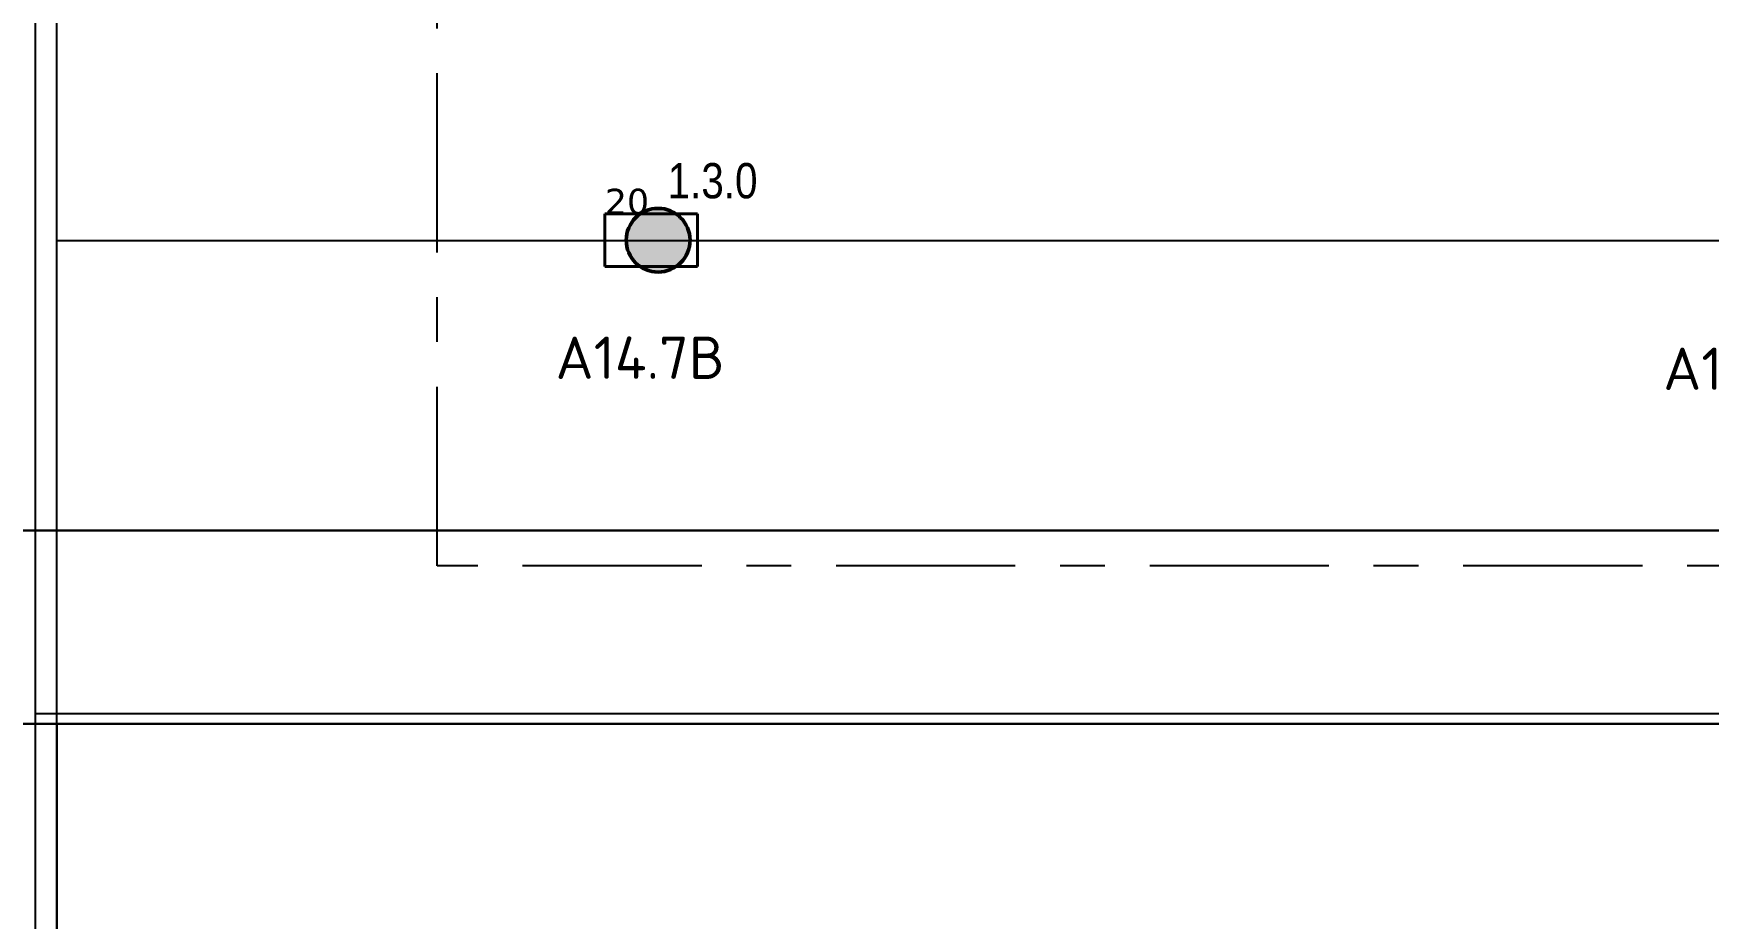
# Model space of a CAD drawing. Header units: millimetres. Extents: x -243740 to 150609, y -473655 to -165121.
# Drawn here: x -149967 to -138095, y -385437 to -379162 of the extents above; entities that cross this region are included whole.
import ezdxf
from ezdxf.enums import TextEntityAlignment as Align

# ---------------------------------------------------------------- set-up
doc = ezdxf.new("R2010")
doc.units = ezdxf.units.MM
doc.linetypes.add('Линия сетки', pattern=[22.225, 12.7, -3.175, 3.175, -3.175])
doc.linetypes.add('Штрих', pattern=[6.35, 3.175, -3.175])
for name, color, linetype in [('_HMI', 6, 'Continuous'), ('_Гр.ЩД-1А.5.9.I1.3', 6, 'Continuous'), ('_Гр.ЩД-1А.5.9.I1.4', 6, 'Continuous'), ('_Гр.ЩД-1А.5.9.I1.5', 6, 'Continuous'), ('_Гр.ЩД-1А.5.9.I1.6', 6, 'Continuous'), ('_Гр.ЩД-1А.5.9.I1.7', 6, 'Continuous'), ('_Гр.ЩД-1А.5.9.I1.8', 6, 'Continuous'), ('_Гр.ЩД-1А.5.9.I2.7', 6, 'Continuous'), ('_Гр.ЩД-1А.5.9.I2.8', 6, 'Continuous'), ('Вставка', 252, 'Continuous'), ('с_у МГН_ПУИ игнор_в_з', 252, 'Continuous')]:
    doc.layers.add(name, color=color, linetype=linetype)
for name, color, linetype, lineweight in [('_освещение_dali', 3, 'Continuous', 50), ('A-ANNO-DIMS', 7, 'Continuous', 9), ('DALLI', 6, 'TRAY', 30), ('АР_монолит', 252, 'Continuous', 50), ('ПК', 252, 'Continuous', 30)]:
    doc.layers.add(name, color=color, linetype=linetype, lineweight=lineweight)
doc.layers.add('сВЕтильники', color=7, linetype='Continuous', lineweight=40, true_color=0x600080)
doc.styles.add('ELine', font='txt.shx')
doc.styles.add('GOST 2.304', font='')
doc.styles.add('ISOCPEUR_1', font='isocpeur.ttf', dxfattribs={"height": 200})
doc.styles.get("Standard").update_dxf_attribs({"font": 'ARIALN.TTF'})
doc.styles.add('TableTextStyle', font='')
doc.styles.get('GOST 2.304').set_extended_font_data('GOST Common')
doc.styles.get('TableTextStyle').set_extended_font_data('VERDANA.TTF')
doc.linetypes.add('TRAY', pattern='A,12.119257,["_",ELine,S=4.5,R=90,X=0,Y=-1.555839],0.750382,["_",ELine,S=4.5,R=0,X=0,Y=-0.805849],1.314849,["_",ELine,S=4.5,R=0,X=0,Y=-0.805849],2.250029,["_",ELine,S=4.5,R=90,X=0,Y=-1.555839],13.565483', length=30)
doc.linetypes.add('Truba', pattern='A,3e-05,[4,MSH_7,S=1,R=0,X=0,Y=0],-3.022072', length=3.022102)
doc.dimstyles.new('М-100', dxfattribs={"dimtxt": 200, "dimasz": 80, "dimexe": 100, "dimexo": 200, "dimgap": 50, "dimtad": 1, "dimdec": 0, "dimzin": 0, "dimdsep": 46, "dimtxsty": 'GOST 2.304', "dimblk": 'ARCHTICK', "dimcen": 90, "dimdle": 100, "dimadec": 0, "dimazin": 0, "dimtfac": 1, "dimtdec": 0, "dimtmove": 1, "dimatfit": 0, "dimfxl": 1, "dimtolj": 1, "dimtzin": 0, "dimarcsym": 0})

# ---------------------------------------------------------------- blocks, each defined once
blk = doc.blocks.new('_ArchTick')
at = {"color": 0, "linetype": 'ByBlock', "const_width": 0.15}
blk.add_lwpolyline([(-0.5, -0.5), (0.5, 0.5)], dxfattribs=at)
blk = doc.blocks.new('*D262')
at = {"layer": 'Defpoints', "color": 0, "lineweight": 30, "transparency": 16777216}
for p in [(0, 14750), (156367, 14750), (155800, 13200)]:
    blk.add_point(p, dxfattribs=at)
at = {"layer": 'с_у МГН_ПУИ игнор_в_з', "color": 0, "lineweight": -2, "transparency": 16777216}
for p, q in [((156367, 13100), (156367, 14850)), ((200, 14750), (156467, 14750)), ((156000, 13200), (156467, 13200))]:
    blk.add_line(p, q, dxfattribs=at)
at = {"layer": 'с_у МГН_ПУИ игнор_в_з', "color": 0, "lineweight": -2, "transparency": 16777216, "xscale": 80, "yscale": 80, "zscale": 80}
for p, rotation in [((156367, 14750), 90), ((156367, 13200), 270)]:
    blk.add_blockref('_ArchTick', p, dxfattribs=dict(at, rotation=rotation))
at = {"layer": 'с_у МГН_ПУИ игнор_в_з', "color": 0, "transparency": 16777216, "insert": (156217, 13975), "char_height": 200, "attachment_point": 5, "rotation": 90, "style": 'GOST 2.304'}
blk.add_mtext('\\A1;1550', dxfattribs=at)
blk = doc.blocks.new('dgdg')
at = {"layer": 'сВЕтильники', "lineweight": 40}
for points in [[(88722, 16623, 0), (88722, 16995, 0)], [(88722, 16995, 0), (88722, 16623, 0)], [(88722, 16995, 0), (89379, 16995, 0)], [(89379, 16995, 0), (88722, 16995, 0)], [(89379, 16995, 0), (88722, 16995, 0)], [(88722, 16995, 0), (88722, 16623, 0)], [(88722, 16623, 0), (88722, 16995, 0)], [(88722, 16995, 0), (89379, 16995, 0)], [(89379, 16995, 0), (89379, 16623, 0)], [(89379, 16623, 0), (89379, 16995, 0)], [(89379, 16623, 0), (89379, 16995, 0)], [(89379, 16995, 0), (89379, 16623, 0)], [(89379, 16623, 0), (88722, 16623, 0)], [(88722, 16623, 0), (89379, 16623, 0)], [(88722, 16623, 0), (89379, 16623, 0)], [(89379, 16623, 0), (88722, 16623, 0)]]:
    blk.add_polyline3d(points, dxfattribs=at)
at = {"layer": 'сВЕтильники', "style": 'ISOCPEUR_1'}
for s, p in [('А14.7В', (88373, 15826, 22500)), ('А14.7С', (96224, 15748, 24000))]:
    blk.add_text(s, height=300, dxfattribs=at).set_placement(p)
blk = doc.blocks.new('A$Cab2378fa')
at = {"lineweight": 25}
h = blk.add_hatch(color=0, dxfattribs=at)
h.paths.add_polyline_path([(162, -157, 0.442338), (148, 178), (0, 0)])
h.paths.add_polyline_path([(-142, -170), (0, 0), (-163, 158, 0.430096)])
at = {"lineweight": 25, "true_color": 0xfff5f5}
h = blk.add_hatch(color=7, dxfattribs=at)
h.dxf.hatch_style = 1
h.paths.add_polyline_path([(0, 0), (-142, -170, 0.174923), (3, -222, 0.197808), (162, -157)])
h.paths.add_polyline_path([(-163, 158), (0, 0), (148, 178, 0.175398), (3, 230, 0.209014)])
blk.add_circle((3, 4), 226)
blk = doc.blocks.new('A$C010e0e93')
at = {"layer": 'с_у МГН_ПУИ игнор_в_з'}
dim = blk.add_linear_dim(base=(156366.9, 14749.9), p1=(155800, 13200), p2=(0, 14749.9), angle=90, dimstyle='М-100', dxfattribs=at)
dim.commit()
dim.dimension.update_dxf_attribs({"geometry": '*D262', "text_midpoint": (156216.9, 13974.9)})

msp = doc.modelspace()

# ---------------------------------------------------------------- block references
at = {"layer": '_освещение_dali', "color": 5, "ltscale": 100}
msp.add_blockref('A$Cab2378fa', (-145543, -380632), dxfattribs=at)

# ---------------------------------------------------------------- texts
at = {"layer": '_освещение_dali', "color": 254, "true_color": 0xecbcd1, "style": 'TableTextStyle'}
msp.add_text('20', height=180, dxfattribs=at).set_placement((-145918, -380443))

# ---------------------------------------------------------------- next in the draw order: block references
at = {"layer": 'Вставка', "linetype": 'Truba', "lineweight": 30, "ltscale": 100}
msp.add_blockref('A$C010e0e93', (-234640, -397437), dxfattribs=at)

# ---------------------------------------------------------------- next in the draw order: linework, layer by layer
at = {"layer": '_HMI', "ltscale": 100}
for points in [[(-3995, -388487), (-3995, -381461), (-40908, -381461), (-40908, -384058), (-150052, -384058), (-150052, -393665)], [(-104803, -393510), (-104803, -384058), (-149802, -384058), (-149802, -393665)]]:
    msp.add_lwpolyline(points, dxfattribs=at)
at = {"layer": '_Гр.ЩД-1А.5.9.I1.3', "ltscale": 100}
msp.add_lwpolyline([(-149802, -393665), (-149802, -380629), (-96661, -380629), (-96661, -372652), (-145918, -372652), (-145918, -364544), (-96661, -364544), (-96661, -356676), (-145918, -356676)], dxfattribs=at)
at = {"layer": '_Гр.ЩД-1А.5.9.I1.4', "ltscale": 100}
msp.add_lwpolyline([(-149802, -393665), (-149801, -348774), (-96661, -348774), (-96661, -340938), (-145918, -340938), (-145918, -332519), (-96661, -332519), (-96661, -324721), (-145918, -324721), (-145918, -316703), (-96661, -316703)], dxfattribs=at)
at = {"layer": '_Гр.ЩД-1А.5.9.I1.5', "ltscale": 100}
msp.add_lwpolyline([(-149952, -393665), (-149952, -351110), (-89512, -351110), (-89512, -348832), (-46111, -348823), (-46111, -340983), (-87271, -340939), (-87271, -332492), (-46111, -332492), (-46111, -324690), (-87271, -324690), (-87271, -316681), (-46111, -316703)], dxfattribs=at)
at = {"layer": '_Гр.ЩД-1А.5.9.I1.6', "ltscale": 100}
msp.add_lwpolyline([(-150052, -393665), (-150052, -384058), (-95688, -384058), (-95688, -380558), (-46111, -380558), (-46111, -372558), (-87271, -372667), (-87271, -364589), (-46111, -364589), (-46111, -356552), (-87271, -356701)], dxfattribs=at)
at = {"layer": '_Гр.ЩД-1А.5.9.I1.7', "ltscale": 100}
msp.add_lwpolyline([(-150052, -393665), (-150052, -384058), (-40908, -384058), (-40908, -380597), (-3614, -380598), (-3614, -372662), (-38668, -372682), (-38668, -364593), (-3613, -364593), (-3613, -356723), (-38668, -356692)], dxfattribs=at)
at = {"layer": '_Гр.ЩД-1А.5.9.I1.8', "ltscale": 100}
msp.add_lwpolyline([(-150052, -393665), (-150052, -384058), (-40908, -384058), (-40908, -348823), (-3613, -348802), (-3612, -340963), (-38668, -340932), (-38668, -332483), (-3612, -332483), (-3611, -324690), (-38668, -324690), (-38668, -316703), (-3611, -316705)], dxfattribs=at)
at = {"layer": '_Гр.ЩД-1А.5.9.I2.7', "ltscale": 100}
msp.add_lwpolyline([(-149952, -393665), (-149952, -383983), (-111228, -383983)], dxfattribs=at)
at = {"layer": '_Гр.ЩД-1А.5.9.I2.8', "ltscale": 100}
msp.add_lwpolyline([(-149802, -393665), (-149802, -384058), (-105489, -384058)], dxfattribs=at)
at = {"layer": 'DALLI', "color": 0, "linetype": 'Линия сетки', "lineweight": -3, "ltscale": 100}
msp.add_lwpolyline([(-147106, -353037), (-96336, -353037), (-96336, -382937), (-147106, -382937)], close=True, dxfattribs=at)

# ---------------------------------------------------------------- next in the draw order: block references
at = {"layer": 'Defpoints', "linetype": 'Truba'}
msp.add_blockref('dgdg', (-234640, -397437), dxfattribs=at)

# ---------------------------------------------------------------- next in the draw order: texts
at = {"layer": '_Гр.ЩД-1А.5.9.I1.3', "ltscale": 100}
msp.add_text('1.3.0', height=250, dxfattribs=at).set_placement((-145154, -380406), align=Align.BOTTOM_CENTER)

doc.saveas('drawing.dxf')
